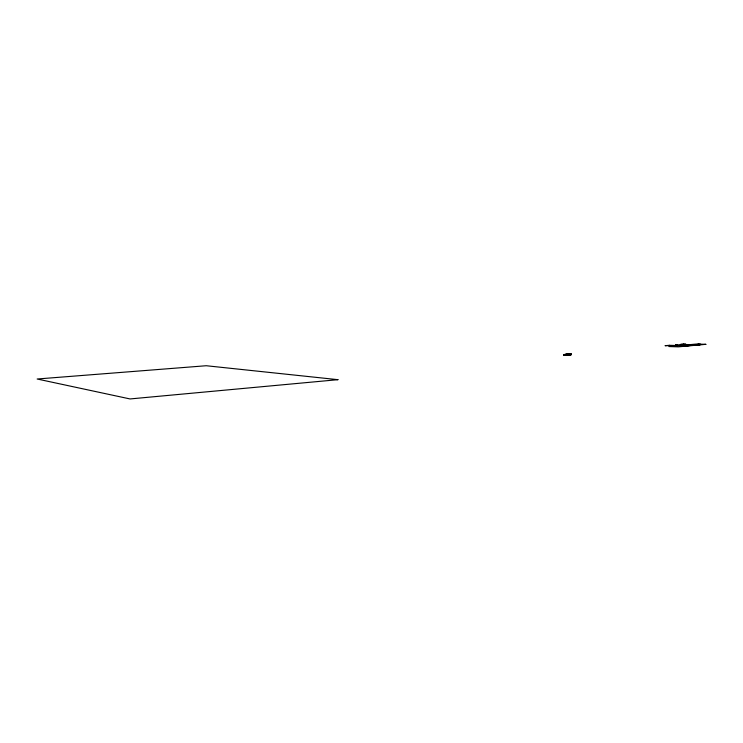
<?xml version="1.0" encoding="UTF-8"?>
<svg xmlns="http://www.w3.org/2000/svg" width="743" height="743" viewBox="0 0 743 743"><rect width="100%" height="100%" fill="white"/><g stroke="black" fill="none" stroke-linecap="round" stroke-linejoin="round"><path stroke-width="1.11" d="M680.69 346.099L682.594 346.108M683.997 345.959L686.16 345.829L684.275 345.774M686.662 345.551L688.529 345.616L683.904 345.811M688.724 345.523L694.073 344.873M699.832 344.334L688.78 345.04M679.641 346.303L682.13 346.089M689.838 345.263L691.965 345.142L687.842 345.021M693.368 344.956L696.312 344.798M698.021 344.52L700.825 344.362L697.64 344.418L698.531 344.334M681.257 346.173L683.736 346.052M687.229 345.625L689.699 345.514M689.95 345.411L692.095 345.291M695.457 344.873L697.909 344.761M698.151 344.659L700.277 344.538M683.263 346.127L686.012 345.959M691.956 345.411L688.826 345.579M697.454 344.836L700.157 344.659M685.928 346.006L682.761 346.071M700.092 344.715L697.974 344.52M568.395 354.94L568.506 353.9L570.197 353.854L570.095 354.736M564.531 354.495L564.661 355.275L563.946 355.247L563.928 354.55L570.55 353.956L570.68 354.736L569.24 354.82M564.643 354.578L571.274 353.984L571.293 354.68L564.308 355.256L566.37 355.126L566.259 354.411M565.655 354.56L566.166 354.541M568.051 354.337L568.562 354.318M569.249 354.235L570.206 354.207M676.817 344.798L675.656 344.808L677.523 344.863M564.652 354.931L565.265 354.875L563.937 354.894L570.903 354.662M565.646 354.903L566.426 354.773L564.856 354.81M566.844 354.801L567.624 354.662M568.042 354.69L570.243 354.495M570.364 354.43L571.283 354.327L566.649 354.652M676.149 344.873L677.477 344.771M563.946 355.247L570.568 354.643L570.457 353.872L569.398 353.826L569.435 354.829M687.925 345.012L686.253 345.17L687.925 345.124M688.38 344.975L691.909 344.706M686.662 345.179L687.275 345.133M687.433 345.142L688.622 345.049M689.346 345.077L686.374 345.514M689.504 345.058L691.742 344.854M691.9 344.836L692.067 344.956M690.498 345.096L690.971 345.058M697.835 344.418L698.383 344.38M696.776 344.808L694.464 344.836L696.386 344.891M696.934 344.771L699.293 344.724M690.117 344.706L692.021 344.761M689.16 344.845L694.268 344.882M687.043 345.04L687.563 345.049M568.506 353.9L571.274 353.984M570.243 354.132L568.089 354.17L568.237 354.931L568.302 354.207M567.606 354.569L571.293 354.68M563.928 354.55L566.12 354.522M566.407 354.671L567.68 354.615M565.702 354.736L566.482 354.727M568.822 354.857L569.287 354.067M566.853 355.033L567.364 354.43L565.191 354.43L565.274 355.219M566.76 354.346L566.788 355.089M566.398 354.327L566.435 355.07L567.578 355.015L568.766 354.903L568.785 354.114M566.064 354.402L566.185 355.135M566.045 354.355L565.999 355.154M565.813 354.43L565.841 355.145M565.692 354.392L565.767 355.145M565.442 354.411L565.59 355.191M564.847 354.467L564.856 355.228M564.773 354.615L564.782 355.228M570.355 354.067L570.373 354.764M569.937 354.002L569.965 354.801M569.844 354.086L569.797 354.792L569.649 353.937M569.537 354.03L569.593 354.829M568.655 354.197L568.581 354.922M567.958 354.235L567.986 354.978M567.671 354.272L567.633 354.959L567.587 354.216M567.318 354.3L567.383 355.033M567.243 354.253L567.197 355.052M567.104 354.309L567.039 355.043L566.89 354.281M705.85 344.325L678.368 346.851L668.867 346.544L696.256 344.055L705.85 344.325M337.944 379.673L130.053 398.945L37.15 379.004L206.22 365.732L337.944 379.673M669.378 345.3L665.031 345.69L676.882 345.523L669.378 345.3M683.606 344.13L680.607 344.399L685.873 344.195L683.606 344.13M681.117 344.938L677.384 345.281L682.576 344.984L681.117 344.938"/></g></svg>
